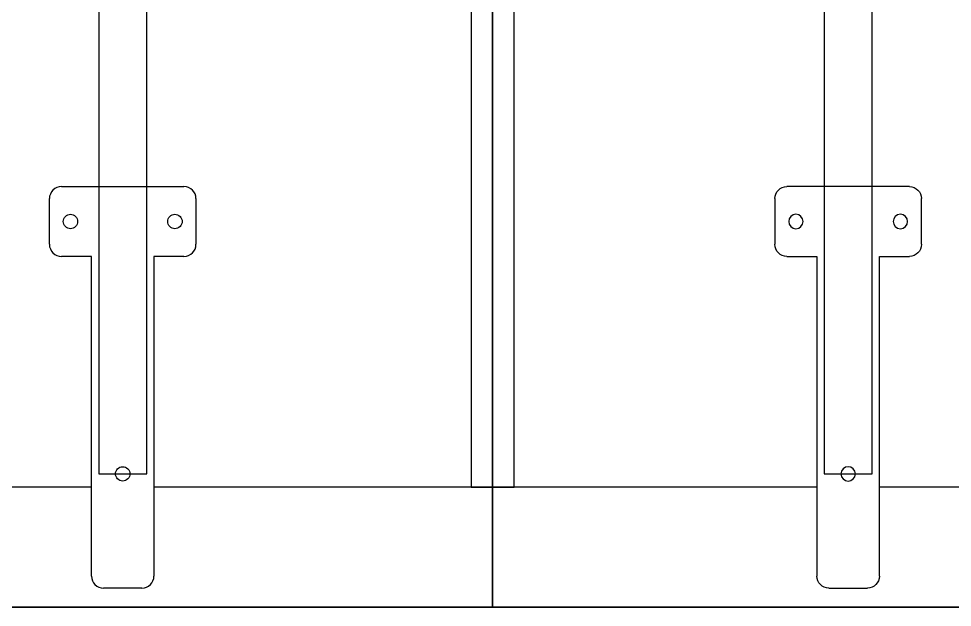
# Model space of a CAD drawing. Header units: millimetres. Extents: x 151130 to 215929, y 2134 to 34533.
# Drawn here: x 173477.7 to 173866.4, y 5921.3 to 6166.2 of the extents above; entities that cross this region are included whole.
import ezdxf

# ---------------------------------------------------------------- set-up
doc = ezdxf.new("R2010")
doc.units = ezdxf.units.MM
for name, color, linetype in [('2D', 7, 'Continuous'), ('MUEBLES', 8, 'Continuous'), ('OH CUBIERTA', 3, 'Continuous')]:
    doc.layers.add(name, color=color, linetype=linetype)

# ---------------------------------------------------------------- blocks, each defined once
blk = doc.blocks.new('CUR25.15070')
at = {"layer": 'OH CUBIERTA'}
blk.add_lwpolyline([(0, 0), (0, 700), (1500, 700), (1500, 0)], close=True, dxfattribs=at)
blk = doc.blocks.new('SP.LI.5LTD.140')
at = {"layer": '2D'}
for p, q in [((5, -697), (5, 697)), ((55, 533), (55, 164)), ((156, 181.5), (175, 181.5)), ((151, 164), (151, 176.5)), ((180, 176.5), (180, 125.5)), ((18, 164), (151, 164)), ((13, 143), (13, 159)), ((151, 138), (18, 138)), ((55, 138), (55, -138)), ((151, 125.5), (151, 138)), ((175, 120.5), (156, 120.5)), ((175, -120.5), (156, -120.5)), ((151, -125.5), (151, -138)), ((180, -176.5), (180, -125.5)), ((151, -138), (18, -138)), ((13, -143), (13, -159)), ((18, -164), (151, -164)), ((55, -164), (55, -533)), ((151, -164), (151, -176.5)), ((156, -181.5), (175, -181.5))]:
    blk.add_line(p, q, dxfattribs=at)
for centre, major_axis, start_param, end_param in [((156, 176.5), (-3.54, 3.54), -0.785398, 0.785398), ((175, 176.5), (3.54, 3.54), 5.497787, 7.068583), ((165.5, 172.75), (-2.12, 2.12), -0.785398, 5.497787), ((18, 159), (-3.54, 3.54), -0.785398, 0.785398), ((60.5, 151), (-2.12, 2.12), -0.785398, 5.497787), ((18, 143), (3.54, 3.54), 2.356194, 3.926991), ((165.5, 129.25), (-2.12, 2.12), -0.785398, 5.497787), ((156, 125.5), (3.54, 3.54), 2.356194, 3.926991), ((175, 125.5), (-3.54, 3.54), 2.356194, 3.926991)]:
    blk.add_ellipse(centre, major_axis=major_axis, ratio=1, start_param=start_param, end_param=end_param, dxfattribs=at)
at = {"layer": '2D', "extrusion": (0, 0, -1)}
for centre, major_axis, start_param, end_param in [((156, -125.5), (-3.54, 3.54), 5.497787, 7.068583), ((175, -125.5), (3.54, 3.54), -0.785398, 0.785398), ((165.5, -129.25), (2.12, 2.12), 2.356194490192319, 8.639379797371905), ((18, -143), (-3.54, 3.54), 5.497787, 7.068583), ((60.5, -151), (2.12, 2.12), 2.356194490192319, 8.639379797371905), ((18, -159), (3.54, 3.54), 2.356194, 3.926991), ((165.5, -172.75), (2.12, 2.12), 2.356194490192319, 8.639379797371905), ((156, -176.5), (3.54, 3.54), 2.356194, 3.926991), ((175, -176.5), (-3.54, 3.54), 2.356194, 3.926991)]:
    blk.add_ellipse(centre, major_axis=major_axis, ratio=1, start_param=start_param, end_param=end_param, dxfattribs=at)
blk = doc.blocks.new('B6')
at = {"color": 5}
blk.add_lwpolyline([(3085, 666), (4485, 666), (4485, 684), (3085, 684)], close=True, dxfattribs=at)
at = {"layer": 'MUEBLES'}
for points in [[(3065.5, 813), (4479.5, 813), (4479.5, 833), (3065.5, 833)], [(3065.5, 511), (4479.5, 511), (4479.5, 531), (3065.5, 531)]]:
    blk.add_lwpolyline(points, close=True, dxfattribs=at)
at = {"xscale": -1}
blk.add_blockref('SP.LI.5LTD.140', (4540, 672), dxfattribs=at)
at = {"layer": 'OH CUBIERTA'}
for p in [(3035, 675), (3035, -25)]:
    blk.add_blockref('CUR25.15070', p, dxfattribs=at)

msp = doc.modelspace()

# ---------------------------------------------------------------- block references
at = {"color": 5, "rotation": 270}
msp.add_blockref('B6', (173000.03, 10456.29), dxfattribs=at)

doc.saveas('drawing.dxf')
